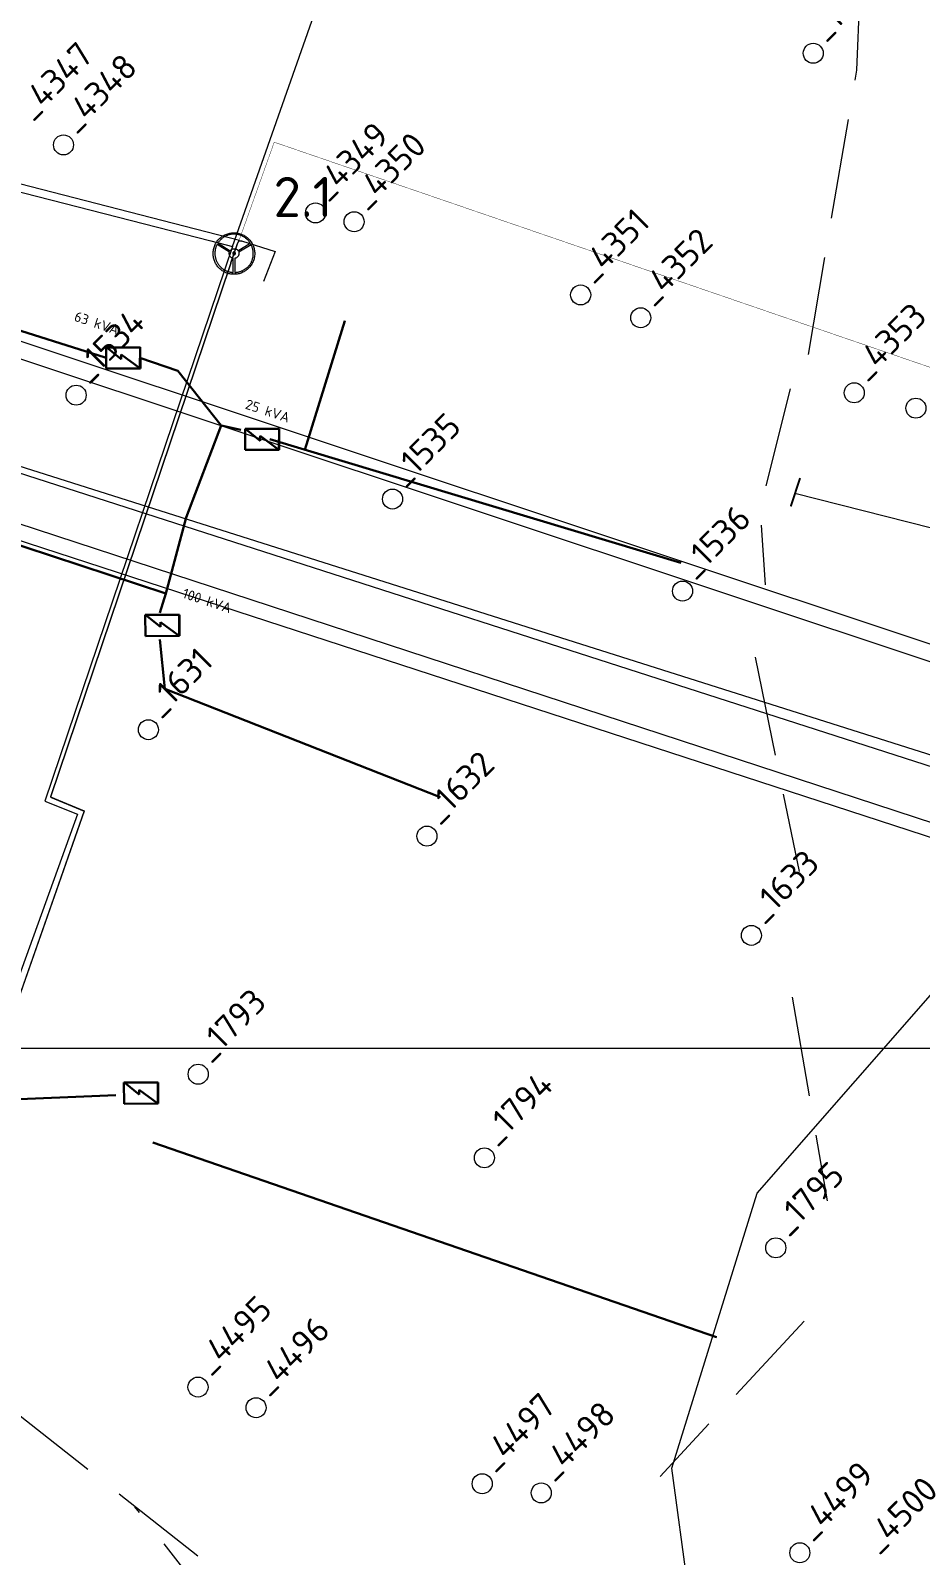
# Model space of a CAD drawing. Header units: millimetres. Extents: x 519 to 9564855, y -810 to 5021775.
# Drawn here: x 9533538 to 9533983, y 4998746 to 4999509 of the extents above; entities that cross this region are included whole.
import ezdxf

# ---------------------------------------------------------------- set-up
doc = ezdxf.new("R2010")
doc.units = ezdxf.units.MM
doc.header["$LTSCALE"] = 2
doc.header["$MEASUREMENT"] = 0
doc.linetypes.add('92051501$0$GROUND2', pattern=[35, 25, -10])
doc.linetypes.add('НЕПРЕРЫВНАЯ_ЛИНИЯ', pattern=[0])
for name, color, linetype in [('GRID_PULKOVO', 7, 'Continuous'), ('OilColl&Flowlines', 3, 'Continuous'), ('OLD WELLS(dr.bfr2000)', 24, 'Continuous'), ('ROAD_FIELD', 255, '92051501$0$GROUND2'), ('Скважины на 2014 год', 70, 'Continuous')]:
    doc.layers.add(name, color=color, linetype=linetype)
for name, color, linetype, lineweight in [('PPLINE_GAS', 4, 'GAS_LINE', 30), ('SteamInjInfrastructure', 25, 'Continuous', 100), ('Электро', 1, 'Continuous', 30), ('Электроснаб', 1, 'Continuous', 18), ('Электроснабжене', 1, 'Continuous', 18)]:
    doc.layers.add(name, color=color, linetype=linetype, lineweight=lineweight)
doc.styles.add('92051501$0$STANDARD', font='simplex.shx')
doc.styles.add('Elect', font='isocpeur.ttf')
doc.styles.get("Standard").update_dxf_attribs({"font": 'isocpeur.ttf', "width": 0.5})
doc.linetypes.add('GAS_LINE', pattern='A,0.5,-0.2,["G",92051501$0$STANDARD,S=0.1,R=0,X=-0.1,Y=-0.05],-0.05', length=0.75)
doc.linetypes.add('STM_LINE', pattern='A,0.5,-0.2,["S",92051501$0$STANDARD,S=0.1,R=0,X=-0.1,Y=-0.05],-0.05', length=0.75)
doc.linetypes.add('WTR_LINE', pattern='A,0.5,-0.2,["W",92051501$0$STANDARD,S=0.1,R=0,X=-0.1,Y=-0.05],-0.05', length=0.75)

msp = doc.modelspace()

# ---------------------------------------------------------------- linework, layer by layer
at = {"color": 5, "linetype": 'WTR_LINE', "lineweight": 0, "ltscale": 20, "const_width": 0.2, "elevation": 0}
msp.add_lwpolyline([(9533642.46967, 4999403.61724), (9533660.08179, 4999452.86258), (9534855.21779, 4999042.44456), (9534857.53498, 4999049.12221), (9534868.61061, 4999045.67408)], dxfattribs=at)
at = {"layer": 'GRID_PULKOVO', "lineweight": 0}
msp.add_line((9533000, 4999000), (9548000, 4999000), dxfattribs=at)
at = {"layer": 'OilColl&Flowlines', "color": 3, "linetype": 'ByBlock', "lineweight": 0, "ltscale": 50}
for p, q in [((9533901.32276, 4998927.59226), (9534015.89309, 4999058.54889)), ((9533858.75648, 4998790.02732), (9533901.32276, 4998927.59226)), ((9533874.85987, 4998671.11273), (9533858.75648, 4998790.02732))]:
    msp.add_line(p, q, dxfattribs=at)
at = {"layer": 'OLD WELLS(dr.bfr2000)', "lineweight": 0}
for centre in [(9533929.4, 4999497.3), (9533554.8, 4999451.5), (9533680.7, 4999417.5), (9533700, 4999413.1), (9533813.2, 4999376.5), (9533843.2, 4999365.1), (9533561.1, 4999326.4), (9533949.9, 4999327.6), (9533980.7, 4999319.9), (9533719.2, 4999274.5), (9533864.1, 4999228.5), (9533597.2, 4999159.2), (9533736.4, 4999106), (9533898.5, 4999056.4), (9533622.1, 4998987), (9533765.1, 4998945.2), (9533910.7, 4998900.2), (9533622, 4998830.6), (9533651, 4998820.3), (9533764, 4998782.3), (9533793.5, 4998777.7), (9533922.7, 4998747.8)]:
    msp.add_circle(centre, 5, dxfattribs=at)
at = {"layer": 'PPLINE_GAS', "lineweight": 0, "ltscale": 25}
for p, q in [((9533639.20405, 4999400.73551, 0), (9533713.75868, 4999612.65027, 0)), ((9533391.44228, 4999464.39439), (9533628.44339, 4999403.5003, 0)), ((9533639.20405, 4999400.73551, 0), (9533545.45551, 4999123.46686)), ((9533628.44339, 4999403.5003, 0), (9533639.20405, 4999400.73551, 0)), ((9533561.77422, 4999117.0199), (9533489.61515, 4998917.1775)), ((9533545.45551, 4999123.46686), (9533561.77422, 4999117.0199))]:
    msp.add_line(p, q, dxfattribs=at)
at = {"layer": 'ROAD_FIELD', "lineweight": 0, "flags": 128}
for points in [[(9534770.17729, 4999624.73765), (9534663.355, 4999602.243), (9534586.46767, 4999603.68671), (9534473.34072, 4999634.72136), (9534371.885, 4999642.452), (9534209.411, 4999688.747), (9534191.6326, 4999737.80077), (9534123.389, 4999840.074), (9534079.64187, 4999883.46855), (9534022.509, 4999795.839), (9533977.60588, 4999696.15225), (9533956.53327, 4999618.56556), (9533950.98779, 4999488.88501), (9533926.85232, 4999346.74156)], [(9533917.83736, 4999329.63708), (9533902.78305, 4999269.13271), (9533905.38134, 4999231.67907)], [(9533900.33, 4999195.48), (9533922.30941, 4999088.26537)], [(9533918.8285, 4999025.49474), (9533936.4331, 4998923.70831)], [(9533924.92173, 4998863.52771), (9533852.88694, 4998785.91458)], [(9533967.50187, 4998433.80515), (9533886.345, 4998527.314), (9533852.73335, 4998585.47024), (9533833.95, 4998640.402), (9533704.519, 4998680.645), (9533513.81008, 4998831.47104)], [(9533830.36081, 4998475.92153), (9533767.84167, 4998508.11599), (9533658.892, 4998552.292), (9533632.584, 4998635.504), (9533628.30655, 4998722.58584), (9533590.51469, 4998770.80763)]]:
    msp.add_lwpolyline(points, dxfattribs=at)
at = {"layer": 'SteamInjInfrastructure', "color": 6, "linetype": 'STM_LINE', "lineweight": 0, "ltscale": 15}
for p, q in [((9533642.702, 4999403.73162), (9533390.011, 4999468.657)), ((9533634.13842, 4999405.81163, 0), (9533634.5539, 4999406.08167, 0)), ((9533634.5539, 4999406.08167, 0), (9533634.99015, 4999406.33094, 0)), ((9533634.99015, 4999406.33094, 0), (9533635.43678, 4999406.55943, 0)), ((9533635.43678, 4999406.55943, 0), (9533635.90419, 4999406.76715, 0)), ((9533635.90419, 4999406.76715, 0), (9533636.3716, 4999406.95409, 0)), ((9533636.40273, 4999406.18547, 0), (9533636.13267, 4999406.06084, 0)), ((9533636.3716, 4999406.95409, 0), (9533636.85978, 4999407.12026, 0)), ((9533636.68318, 4999406.29972, 0), (9533636.40273, 4999406.18547, 0)), ((9533636.97401, 4999406.39319, 0), (9533636.68318, 4999406.29972, 0)), ((9533636.85978, 4999407.12026, 0), (9533637.34796, 4999407.25527, 0)), ((9533637.25445, 4999406.48666, 0), (9533636.97401, 4999406.39319, 0)), ((9533637.55567, 4999406.58013, 0), (9533637.25445, 4999406.48666, 0)), ((9533637.34796, 4999407.25527, 0), (9533637.85692, 4999407.37989, 0)), ((9533637.8465, 4999406.65282, 0), (9533637.55567, 4999406.58013, 0)), ((9533638.14772, 4999406.71513, 0), (9533637.8465, 4999406.65282, 0)), ((9533637.85692, 4999407.37989, 0), (9533638.36587, 4999407.46297, 0)), ((9533638.44894, 4999406.76705, 0), (9533638.14772, 4999406.71513, 0)), ((9533638.36587, 4999407.46297, 0), (9533638.88521, 4999407.53565, 0)), ((9533638.75015, 4999406.81898, 0), (9533638.44894, 4999406.76705, 0)), ((9533639.06176, 4999406.85013, 0), (9533638.75015, 4999406.81898, 0)), ((9533638.88521, 4999407.53565, 0), (9533639.41493, 4999407.57718, 0)), ((9533639.37336, 4999406.88127, 0), (9533639.06176, 4999406.85013, 0)), ((9533639.68496, 4999406.89165, 0), (9533639.37336, 4999406.88127, 0)), ((9533639.41493, 4999407.57718, 0), (9533639.95504, 4999407.58755, 0)), ((9533639.99656, 4999406.90203, 0), (9533639.68496, 4999406.89165, 0)), ((9533639.95504, 4999407.58755, 0), (9533640.48476, 4999407.57714, 0)), ((9533640.30816, 4999406.89163, 0), (9533639.99656, 4999406.90203, 0)), ((9533640.61976, 4999406.88123, 0), (9533640.30816, 4999406.89163, 0)), ((9533640.48476, 4999407.57714, 0), (9533641.0041, 4999407.53558, 0)), ((9533640.93136, 4999406.85006, 0), (9533640.61976, 4999406.88123, 0)), ((9533641.23258, 4999406.81889, 0), (9533640.93136, 4999406.85006, 0)), ((9533641.0041, 4999407.53558, 0), (9533641.52343, 4999407.46285, 0)), ((9533641.54418, 4999406.76694, 0), (9533641.23258, 4999406.81889, 0)), ((9533641.52343, 4999407.46285, 0), (9533642.03237, 4999407.37974, 0)), ((9533641.84539, 4999406.70461, 0), (9533641.54418, 4999406.76694, 0)), ((9533642.1466, 4999406.64228, 0), (9533641.84539, 4999406.70461, 0)), ((9533642.03237, 4999407.37974, 0), (9533642.53093, 4999407.25508, 0)), ((9533642.44781, 4999406.55917, 0), (9533642.1466, 4999406.64228, 0)), ((9533642.73864, 4999406.47607, 0), (9533642.44781, 4999406.55917, 0)), ((9533642.53093, 4999407.25508, 0), (9533643.0191, 4999407.12004, 0)), ((9533643.02946, 4999406.38258, 0), (9533642.73864, 4999406.47607, 0)), ((9533643.0191, 4999407.12004, 0), (9533643.50727, 4999406.95383, 0)), ((9533643.32029, 4999406.2787, 0), (9533643.02946, 4999406.38258, 0)), ((9533643.60072, 4999406.16444, 0), (9533643.32029, 4999406.2787, 0)), ((9533643.50727, 4999406.95383, 0), (9533643.97467, 4999406.76685, 0)), ((9533643.88116, 4999406.03979, 0), (9533643.60072, 4999406.16444, 0)), ((9533643.97467, 4999406.76685, 0), (9533644.43167, 4999406.5591, 0)), ((9533644.43167, 4999406.5591, 0), (9533644.87829, 4999406.33058, 0)), ((9533644.87829, 4999406.33058, 0), (9533645.31453, 4999406.08128, 0)), ((9533645.31453, 4999406.08128, 0), (9533645.74037, 4999405.81121, 0)), ((9533629.61992, 4999398.26066, 0), (9533629.68226, 4999398.77999, 0)), ((9533629.68226, 4999398.77999, 0), (9533629.77576, 4999399.28894, 0)), ((9533629.77576, 4999399.28894, 0), (9533629.89003, 4999399.7875, 0)), ((9533629.89003, 4999399.7875, 0), (9533630.03546, 4999400.28605, 0)), ((9533630.03546, 4999400.28605, 0), (9533630.19128, 4999400.76384, 0)), ((9533630.19128, 4999400.76384, 0), (9533630.37826, 4999401.24162, 0)), ((9533630.37826, 4999401.24162, 0), (9533630.58601, 4999401.69863, 0)), ((9533630.58601, 4999401.69863, 0), (9533630.81454, 4999402.14525, 0)), ((9533630.81454, 4999402.14525, 0), (9533631.06383, 4999402.58148, 0)), ((9533631.06383, 4999402.58148, 0), (9533631.3339, 4999403.00733, 0)), ((9533631.3339, 4999403.00733, 0), (9533631.62475, 4999403.4124, 0)), ((9533631.62475, 4999403.4124, 0), (9533631.92597, 4999403.80708, 0)), ((9533631.92597, 4999403.80708, 0), (9533632.25836, 4999404.18099, 0)), ((9533632.15444, 4999402.68531, 0), (9533631.99863, 4999402.43603, 0)), ((9533631.99863, 4999402.43603, 0), (9533638.0851, 4999398.62389, 0)), ((9533632.31025, 4999402.9242, 0), (9533632.15444, 4999402.68531, 0)), ((9533632.25836, 4999404.18099, 0), (9533632.60114, 4999404.54451, 0)), ((9533632.48683, 4999403.1527, 0), (9533632.31025, 4999402.9242, 0)), ((9533632.66341, 4999403.3812, 0), (9533632.48683, 4999403.1527, 0)), ((9533632.60114, 4999404.54451, 0), (9533632.96468, 4999404.88726, 0)), ((9533632.85038, 4999403.6097, 0), (9533632.66341, 4999403.3812, 0)), ((9533633.03735, 4999403.82781, 0), (9533632.85038, 4999403.6097, 0)), ((9533632.96468, 4999404.88726, 0), (9533633.33862, 4999405.20923, 0)), ((9533633.23471, 4999404.03554, 0), (9533633.03735, 4999403.82781, 0)), ((9533633.44245, 4999404.24327, 0), (9533633.23471, 4999404.03554, 0)), ((9533633.33862, 4999405.20923, 0), (9533633.73333, 4999405.52082, 0)), ((9533633.66058, 4999404.45099, 0), (9533633.44245, 4999404.24327, 0)), ((9533633.87871, 4999404.63795, 0), (9533633.66058, 4999404.45099, 0)), ((9533633.73333, 4999405.52082, 0), (9533634.13842, 4999405.81163, 0)), ((9533634.10722, 4999404.8249, 0), (9533633.87871, 4999404.63795, 0)), ((9533634.33574, 4999405.01185, 0), (9533634.10722, 4999404.8249, 0)), ((9533634.57464, 4999405.17803, 0), (9533634.33574, 4999405.01185, 0)), ((9533634.82392, 4999405.34421, 0), (9533634.57464, 4999405.17803, 0)), ((9533635.07321, 4999405.51039, 0), (9533634.82392, 4999405.34421, 0)), ((9533635.33288, 4999405.65579, 0), (9533635.07321, 4999405.51039, 0)), ((9533635.59256, 4999405.80119, 0), (9533635.33288, 4999405.65579, 0)), ((9533635.86262, 4999405.93621, 0), (9533635.59256, 4999405.80119, 0)), ((9533636.13267, 4999406.06084, 0), (9533635.86262, 4999405.93621, 0)), ((9533638.0851, 4999398.62389, 0), (9533638.29285, 4999398.87316, 0)), ((9533638.29285, 4999398.87316, 0), (9533638.53175, 4999399.09127, 0)), ((9533638.4482, 4999392.46032, 0), (9533641.79761, 4999401.97326, 0)), ((9533638.46593, 4999392.62493), (9533641.815, 4999402.138)), ((9533638.53175, 4999399.09127, 0), (9533638.79142, 4999399.26784, 0)), ((9533638.79142, 4999399.26784, 0), (9533639.0511, 4999399.40285, 0)), ((9533639.0511, 4999399.40285, 0), (9533639.33154, 4999399.49632, 0)), ((9533639.33154, 4999399.49632, 0), (9533639.62237, 4999399.56902, 0)), ((9533639.62237, 4999399.56902, 0), (9533639.9132, 4999399.60017, 0)), ((9533639.9132, 4999399.60017, 0), (9533640.20403, 4999399.60016, 0)), ((9533640.20403, 4999399.60016, 0), (9533640.48447, 4999399.56899, 0)), ((9533640.48447, 4999399.56899, 0), (9533640.76491, 4999399.50666, 0)), ((9533640.76491, 4999399.50666, 0), (9533641.02457, 4999399.42356, 0)), ((9533641.02457, 4999399.42356, 0), (9533641.26346, 4999399.30929, 0)), ((9533641.26346, 4999399.30929, 0), (9533641.49197, 4999399.17426, 0)), ((9533641.49197, 4999399.17426, 0), (9533641.67892, 4999399.00806, 0)), ((9533641.67892, 4999399.00806, 0), (9533641.8451, 4999398.83148, 0)), ((9533641.79761, 4999401.97326, 0), (9533642.46967, 4999403.61724, 0)), ((9533641.815, 4999402.138), (9533642.487, 4999403.782)), ((9533641.8451, 4999398.83148, 0), (9533641.98012, 4999398.62374, 0)), ((9533641.98012, 4999398.62374, 0), (9533648.06687, 4999402.43544, 0)), ((9533648.51347, 4999401.54217, 0), (9533642.34363, 4999397.85511, 0)), ((9533642.46967, 4999403.61724, 0), (9533643.63466, 4999403.3442, 0)), ((9533642.487, 4999403.782), (9533643.652, 4999403.509)), ((9533644.1616, 4999405.91514, 0), (9533643.88116, 4999406.03979, 0)), ((9533644.43165, 4999405.76971, 0), (9533644.1616, 4999405.91514, 0)), ((9533644.70169, 4999405.62429, 0), (9533644.43165, 4999405.76971, 0)), ((9533644.96136, 4999405.47886, 0), (9533644.70169, 4999405.62429, 0)), ((9533645.22102, 4999405.31267, 0), (9533644.96136, 4999405.47886, 0)), ((9533645.47029, 4999405.14647, 0), (9533645.22102, 4999405.31267, 0)), ((9533645.70918, 4999404.96989, 0), (9533645.47029, 4999405.14647, 0)), ((9533645.94807, 4999404.79331, 0), (9533645.70918, 4999404.96989, 0)), ((9533645.74037, 4999405.81121, 0), (9533646.14544, 4999405.52037, 0)), ((9533646.18696, 4999404.60634, 0), (9533645.94807, 4999404.79331, 0)), ((9533646.14544, 4999405.52037, 0), (9533646.54013, 4999405.20875, 0)), ((9533646.40507, 4999404.40898, 0), (9533646.18696, 4999404.60634, 0)), ((9533646.62318, 4999404.21163, 0), (9533646.40507, 4999404.40898, 0)), ((9533646.54013, 4999405.20875, 0), (9533646.91404, 4999404.88675, 0)), ((9533646.83091, 4999404.00388, 0), (9533646.62318, 4999404.21163, 0)), ((9533647.03864, 4999403.79614, 0), (9533646.83091, 4999404.00388, 0)), ((9533646.91404, 4999404.88675, 0), (9533647.27756, 4999404.54398, 0)), ((9533647.22559, 4999403.57801, 0), (9533647.03864, 4999403.79614, 0)), ((9533647.41254, 4999403.35989, 0), (9533647.22559, 4999403.57801, 0)), ((9533647.27756, 4999404.54398, 0), (9533647.62031, 4999404.18043, 0)), ((9533647.58911, 4999403.13137, 0), (9533647.41254, 4999403.35989, 0)), ((9533647.75529, 4999402.90286, 0), (9533647.58911, 4999403.13137, 0)), ((9533647.62031, 4999404.18043, 0), (9533647.95267, 4999403.80649, 0)), ((9533647.92147, 4999402.67434, 0), (9533647.75529, 4999402.90286, 0)), ((9533648.06687, 4999402.43544, 0), (9533647.92147, 4999402.67434, 0)), ((9533647.95267, 4999403.80649, 0), (9533648.26426, 4999403.41179, 0)), ((9533648.26426, 4999403.41179, 0), (9533648.55507, 4999403.0067, 0)), ((9533648.64849, 4999401.29289, 0), (9533648.51347, 4999401.54217, 0)), ((9533648.55507, 4999403.0067, 0), (9533648.82511, 4999402.58083, 0)), ((9533648.77312, 4999401.03321, 0), (9533648.64849, 4999401.29289, 0)), ((9533648.88736, 4999400.76315, 0), (9533648.77312, 4999401.03321, 0)), ((9533648.82511, 4999402.58083, 0), (9533649.07437, 4999402.14458, 0)), ((9533649.00161, 4999400.50348, 0), (9533648.88736, 4999400.76315, 0)), ((9533649.09508, 4999400.23342, 0), (9533649.00161, 4999400.50348, 0)), ((9533649.07437, 4999402.14458, 0), (9533649.30286, 4999401.69794, 0)), ((9533649.18855, 4999399.95298, 0), (9533649.09508, 4999400.23342, 0)), ((9533649.27163, 4999399.67254, 0), (9533649.18855, 4999399.95298, 0)), ((9533649.34433, 4999399.39209, 0), (9533649.27163, 4999399.67254, 0)), ((9533649.30286, 4999401.69794, 0), (9533649.52097, 4999401.24092, 0)), ((9533649.41702, 4999399.11165, 0), (9533649.34433, 4999399.39209, 0)), ((9533649.46895, 4999398.82082, 0), (9533649.41702, 4999399.11165, 0)), ((9533649.52087, 4999398.54038, 0), (9533649.46895, 4999398.82082, 0)), ((9533649.55202, 4999398.24955, 0), (9533649.52087, 4999398.54038, 0)), ((9533649.52097, 4999401.24092, 0), (9533649.70791, 4999400.76312, 0)), ((9533649.70791, 4999400.76312, 0), (9533649.87408, 4999400.28533, 0)), ((9533649.87408, 4999400.28533, 0), (9533650.00909, 4999399.78676, 0)), ((9533650.00909, 4999399.78676, 0), (9533650.12333, 4999399.2882, 0)), ((9533650.12333, 4999399.2882, 0), (9533650.21679, 4999398.77924, 0)), ((9533650.21679, 4999398.77924, 0), (9533650.28948, 4999398.25991, 0)), ((9533637.92382, 4999390.909, 0), (9533548.26751, 4999125.44468, 0)), ((9533637.94161, 4999391.0736), (9533548.295, 4999125.606)), ((9533629.56795, 4999397.20122, 0), (9533629.57836, 4999397.73094, 0)), ((9533629.57832, 4999396.66111, 0), (9533629.56795, 4999397.20122, 0)), ((9533629.61984, 4999396.13138, 0), (9533629.57832, 4999396.66111, 0)), ((9533629.57836, 4999397.73094, 0), (9533629.61992, 4999398.26066, 0)), ((9533629.68215, 4999395.61205, 0), (9533629.61984, 4999396.13138, 0)), ((9533629.77561, 4999395.1031, 0), (9533629.68215, 4999395.61205, 0)), ((9533629.88984, 4999394.60453, 0), (9533629.77561, 4999395.1031, 0)), ((9533630.03524, 4999394.10596, 0), (9533629.88984, 4999394.60453, 0)), ((9533630.19102, 4999393.61778, 0), (9533630.03524, 4999394.10596, 0)), ((9533630.37797, 4999393.15037, 0), (9533630.19102, 4999393.61778, 0)), ((9533630.58568, 4999392.69335, 0), (9533630.37797, 4999393.15037, 0)), ((9533630.81417, 4999392.24671, 0), (9533630.58568, 4999392.69335, 0)), ((9533631.06344, 4999391.81046, 0), (9533630.81417, 4999392.24671, 0)), ((9533631.33348, 4999391.3846, 0), (9533631.06344, 4999391.81046, 0)), ((9533631.62429, 4999390.9795, 0), (9533631.33348, 4999391.3846, 0)), ((9533631.92549, 4999390.5848, 0), (9533631.62429, 4999390.9795, 0)), ((9533639.39378, 4999397.33589, 0), (9533639.38339, 4999397.20086, 0)), ((9533639.38339, 4999397.20086, 0), (9533639.39377, 4999397.06583, 0)), ((9533639.39377, 4999397.06583, 0), (9533639.43532, 4999396.95158, 0)), ((9533639.43533, 4999397.46053, 0), (9533639.39378, 4999397.33589, 0)), ((9533639.41134, 4999397.50054), (9533639.40095, 4999397.36551)), ((9533639.40095, 4999397.36551), (9533639.41134, 4999397.23048)), ((9533639.45289, 4999397.62518), (9533639.41134, 4999397.50054)), ((9533639.41134, 4999397.23048), (9533639.45289, 4999397.11623)), ((9533639.43532, 4999396.95158, 0), (9533639.49763, 4999396.83732, 0)), ((9533639.49766, 4999397.56439, 0), (9533639.43533, 4999397.46053, 0)), ((9533639.51521, 4999397.72904), (9533639.45289, 4999397.62518)), ((9533639.45289, 4999397.11623), (9533639.51521, 4999397.00198)), ((9533639.49763, 4999396.83732, 0), (9533639.57034, 4999396.74384, 0)), ((9533639.57037, 4999397.66825, 0), (9533639.49766, 4999397.56439, 0)), ((9533639.58791, 4999397.83291), (9533639.51521, 4999397.72904)), ((9533639.51521, 4999397.00198), (9533639.58791, 4999396.90849)), ((9533639.57034, 4999396.74384, 0), (9533639.6742, 4999396.66074, 0)), ((9533639.67424, 4999397.74096, 0), (9533639.57037, 4999397.66825, 0)), ((9533639.69178, 4999397.90562), (9533639.58791, 4999397.83291)), ((9533639.58791, 4999396.90849), (9533639.69178, 4999396.8254)), ((9533639.6742, 4999396.66074, 0), (9533639.77806, 4999396.6088, 0)), ((9533639.77811, 4999397.80328, 0), (9533639.67424, 4999397.74096, 0)), ((9533639.79565, 4999397.96794), (9533639.69178, 4999397.90562)), ((9533639.69178, 4999396.8254), (9533639.79565, 4999396.77347)), ((9533639.77806, 4999396.6088, 0), (9533639.9027, 4999396.56725, 0)), ((9533639.90275, 4999397.84482, 0), (9533639.77811, 4999397.80328, 0)), ((9533639.92029, 4999398.00949), (9533639.79565, 4999397.96794)), ((9533639.79565, 4999396.77347), (9533639.92029, 4999396.73192)), ((9533639.9027, 4999396.56725, 0), (9533640.03773, 4999396.55686, 0)), ((9533640.03778, 4999397.8552, 0), (9533639.90275, 4999397.84482, 0)), ((9533640.05532, 4999398.01987), (9533639.92029, 4999398.00949)), ((9533639.92029, 4999396.73192), (9533640.05532, 4999396.72153)), ((9533640.03773, 4999396.55686, 0), (9533640.17276, 4999396.56724, 0)), ((9533640.1728, 4999397.84481, 0), (9533640.03778, 4999397.8552, 0)), ((9533640.19034, 4999398.00949), (9533640.05532, 4999398.01987)), ((9533640.05532, 4999396.72153), (9533640.19034, 4999396.73192)), ((9533640.17276, 4999396.56724, 0), (9533640.28701, 4999396.60878, 0)), ((9533640.28706, 4999397.80326, 0), (9533640.1728, 4999397.84481, 0)), ((9533640.3046, 4999397.96794), (9533640.19034, 4999398.00949)), ((9533640.19034, 4999396.73192), (9533640.3046, 4999396.77347)), ((9533640.28701, 4999396.60878, 0), (9533640.40127, 4999396.66071, 0)), ((9533640.40131, 4999397.74093, 0), (9533640.28706, 4999397.80326, 0)), ((9533640.41885, 4999397.90562), (9533640.3046, 4999397.96794)), ((9533640.3046, 4999396.77347), (9533640.41885, 4999396.8254)), ((9533640.40127, 4999396.66071, 0), (9533640.49475, 4999396.7438, 0)), ((9533640.49479, 4999397.66822, 0), (9533640.40131, 4999397.74093, 0)), ((9533640.51233, 4999397.83291), (9533640.41885, 4999397.90562)), ((9533640.41885, 4999396.8254), (9533640.51233, 4999396.90849)), ((9533640.44275, 4999394.81188, 0), (9533640.44249, 4999387.74891, 0)), ((9533640.72319, 4999394.87419, 0), (9533640.44275, 4999394.81188, 0)), ((9533640.49475, 4999396.7438, 0), (9533640.57785, 4999396.83728, 0)), ((9533640.57788, 4999397.56435, 0), (9533640.49479, 4999397.66822, 0)), ((9533640.59542, 4999397.72904), (9533640.51233, 4999397.83291)), ((9533640.51233, 4999396.90849), (9533640.59542, 4999397.00198)), ((9533640.57785, 4999396.83728, 0), (9533640.62979, 4999396.95153, 0)), ((9533640.62981, 4999397.46048, 0), (9533640.57788, 4999397.56435, 0)), ((9533640.64736, 4999397.62518), (9533640.59542, 4999397.72904)), ((9533640.59542, 4999397.00198), (9533640.64736, 4999397.11623)), ((9533640.62979, 4999396.95153, 0), (9533640.67134, 4999397.06579, 0)), ((9533640.67135, 4999397.33584, 0), (9533640.62981, 4999397.46048, 0)), ((9533640.6889, 4999397.50054), (9533640.64736, 4999397.62518)), ((9533640.64736, 4999397.11623), (9533640.6889, 4999397.23048)), ((9533640.67134, 4999397.06579, 0), (9533640.68173, 4999397.20081, 0)), ((9533640.68173, 4999397.20081, 0), (9533640.67135, 4999397.33584, 0)), ((9533640.69929, 4999397.36551), (9533640.6889, 4999397.50054)), ((9533640.6889, 4999397.23048), (9533640.69929, 4999397.36551)), ((9533640.98286, 4999394.96766, 0), (9533640.72319, 4999394.87419, 0)), ((9533641.22176, 4999395.07152, 0), (9533640.98286, 4999394.96766, 0)), ((9533641.43989, 4999395.19615, 0), (9533641.22176, 4999395.07152, 0)), ((9533641.63724, 4999395.35194, 0), (9533641.43989, 4999395.19615, 0)), ((9533641.81382, 4999395.50774, 0), (9533641.63724, 4999395.35194, 0)), ((9533641.98001, 4999395.69469, 0), (9533641.81382, 4999395.50774, 0)), ((9533642.11505, 4999395.89203, 0), (9533641.98001, 4999395.69469, 0)), ((9533642.21892, 4999396.09976, 0), (9533642.11505, 4999395.89203, 0)), ((9533642.31241, 4999396.31788, 0), (9533642.21892, 4999396.09976, 0)), ((9533642.37474, 4999396.55677, 0), (9533642.31241, 4999396.31788, 0)), ((9533642.34363, 4999397.85511, 0), (9533642.40594, 4999397.58506, 0)), ((9533642.4163, 4999396.80605, 0), (9533642.37474, 4999396.55677, 0)), ((9533642.40594, 4999397.58506, 0), (9533642.43709, 4999397.315, 0)), ((9533642.43708, 4999397.05533, 0), (9533642.4163, 4999396.80605, 0)), ((9533642.43709, 4999397.315, 0), (9533642.43708, 4999397.05533, 0)), ((9533647.03816, 4999390.65695, 0), (9533647.2459, 4999390.88545, 0)), ((9533647.2459, 4999390.88545, 0), (9533647.45364, 4999391.11395, 0)), ((9533647.45364, 4999391.11395, 0), (9533647.651, 4999391.35284, 0)), ((9533647.651, 4999391.35284, 0), (9533647.83797, 4999391.59173, 0)), ((9533647.83797, 4999391.59173, 0), (9533648.02494, 4999391.841, 0)), ((9533648.2638, 4999390.9789, 0), (9533647.95219, 4999390.58421, 0)), ((9533648.02494, 4999391.841, 0), (9533648.19114, 4999392.10066, 0)), ((9533648.19114, 4999392.10066, 0), (9533648.35733, 4999392.37071, 0)), ((9533648.55464, 4999391.38397, 0), (9533648.2638, 4999390.9789, 0)), ((9533648.35733, 4999392.37071, 0), (9533648.51314, 4999392.65115, 0)), ((9533648.51314, 4999392.65115, 0), (9533648.65857, 4999392.93158, 0)), ((9533648.82471, 4999391.80981, 0), (9533648.55464, 4999391.38397, 0)), ((9533648.65857, 4999392.93158, 0), (9533648.79361, 4999393.22241, 0)), ((9533648.79361, 4999393.22241, 0), (9533648.91826, 4999393.50284, 0)), ((9533649.07401, 4999392.24605, 0), (9533648.82471, 4999391.80981, 0)), ((9533648.91826, 4999393.50284, 0), (9533649.02213, 4999393.79367, 0)), ((9533649.02213, 4999393.79367, 0), (9533649.12601, 4999394.09488, 0)), ((9533649.30254, 4999392.69267, 0), (9533649.07401, 4999392.24605, 0)), ((9533649.12601, 4999394.09488, 0), (9533649.2195, 4999394.3857, 0)), ((9533649.2195, 4999394.3857, 0), (9533649.30261, 4999394.67653, 0)), ((9533649.52067, 4999393.14967, 0), (9533649.30254, 4999392.69267, 0)), ((9533649.30261, 4999394.67653, 0), (9533649.37533, 4999394.97774, 0)), ((9533649.37533, 4999394.97774, 0), (9533649.44804, 4999395.27895, 0)), ((9533649.44804, 4999395.27895, 0), (9533649.49999, 4999395.56978, 0)), ((9533649.49999, 4999395.56978, 0), (9533649.54155, 4999395.87099, 0)), ((9533649.70765, 4999393.61707, 0), (9533649.52067, 4999393.14967, 0)), ((9533649.54155, 4999395.87099, 0), (9533649.57272, 4999396.1722, 0)), ((9533649.58317, 4999397.94833, 0), (9533649.55202, 4999398.24955, 0)), ((9533649.57272, 4999396.1722, 0), (9533649.60389, 4999396.47342, 0)), ((9533649.60393, 4999397.6575, 0), (9533649.58317, 4999397.94833, 0)), ((9533649.60389, 4999396.47342, 0), (9533649.61429, 4999396.76424, 0)), ((9533649.62469, 4999397.36667, 0), (9533649.60393, 4999397.6575, 0)), ((9533649.61429, 4999396.76424, 0), (9533649.62468, 4999397.06546, 0)), ((9533649.62468, 4999397.06546, 0), (9533649.62469, 4999397.36667, 0)), ((9533649.87386, 4999394.10524, 0), (9533649.70765, 4999393.61707, 0)), ((9533650.0089, 4999394.60379, 0), (9533649.87386, 4999394.10524, 0)), ((9533650.12317, 4999395.10235, 0), (9533650.0089, 4999394.60379, 0)), ((9533650.21667, 4999395.6113, 0), (9533650.12317, 4999395.10235, 0)), ((9533650.2894, 4999396.13063, 0), (9533650.21667, 4999395.6113, 0)), ((9533650.33096, 4999396.66035, 0), (9533650.2894, 4999396.13063, 0)), ((9533650.28948, 4999398.25991, 0), (9533650.331, 4999397.73018, 0)), ((9533650.34137, 4999397.20046, 0), (9533650.33096, 4999396.66035, 0)), ((9533650.331, 4999397.73018, 0), (9533650.34137, 4999397.20046, 0)), ((9533632.25785, 4999390.21086, 0), (9533631.92549, 4999390.5848, 0)), ((9533632.6006, 4999389.84732, 0), (9533632.25785, 4999390.21086, 0)), ((9533632.96412, 4999389.50454, 0), (9533632.6006, 4999389.84732, 0)), ((9533633.33803, 4999389.18254, 0), (9533632.96412, 4999389.50454, 0)), ((9533633.73272, 4999388.87092, 0), (9533633.33803, 4999389.18254, 0)), ((9533634.13779, 4999388.58008, 0), (9533633.73272, 4999388.87092, 0)), ((9533634.55325, 4999388.31001, 0), (9533634.13779, 4999388.58008, 0)), ((9533634.98948, 4999388.06071, 0), (9533634.55325, 4999388.31001, 0)), ((9533635.4361, 4999387.83219, 0), (9533634.98948, 4999388.06071, 0)), ((9533635.90349, 4999387.62444, 0), (9533635.4361, 4999387.83219, 0)), ((9533636.37089, 4999387.43746, 0), (9533635.90349, 4999387.62444, 0)), ((9533636.85906, 4999387.28164, 0), (9533636.37089, 4999387.43746, 0)), ((9533637.34723, 4999387.13621, 0), (9533636.85906, 4999387.28164, 0)), ((9533637.85617, 4999387.02194, 0), (9533637.34723, 4999387.13621, 0)), ((9533638.36512, 4999386.92844, 0), (9533637.85617, 4999387.02194, 0)), ((9533638.88445, 4999386.8661, 0), (9533638.36512, 4999386.92844, 0)), ((9533639.41417, 4999386.82454, 0), (9533638.88445, 4999386.8661, 0)), ((9533639.95428, 4999386.81413, 0), (9533639.41417, 4999386.82454, 0)), ((9533640.484, 4999386.8245, 0), (9533639.95428, 4999386.81413, 0)), ((9533640.44249, 4999387.74891, 0), (9533640.72293, 4999387.75929, 0)), ((9533641.00334, 4999386.86602, 0), (9533640.484, 4999386.8245, 0)), ((9533640.72293, 4999387.75929, 0), (9533641.00337, 4999387.78005, 0)), ((9533641.52268, 4999386.92833, 0), (9533641.00334, 4999386.86602, 0)), ((9533641.00337, 4999387.78005, 0), (9533641.28382, 4999387.8112, 0)), ((9533641.28382, 4999387.8112, 0), (9533641.56426, 4999387.85274, 0)), ((9533642.03163, 4999387.02179, 0), (9533641.52268, 4999386.92833, 0)), ((9533641.56426, 4999387.85274, 0), (9533641.8447, 4999387.90466, 0)), ((9533641.8447, 4999387.90466, 0), (9533642.12515, 4999387.95659, 0)), ((9533642.5302, 4999387.13602, 0), (9533642.03163, 4999387.02179, 0)), ((9533642.12515, 4999387.95659, 0), (9533642.40559, 4999388.02928, 0)), ((9533642.40559, 4999388.02928, 0), (9533642.68603, 4999388.10198, 0)), ((9533643.01838, 4999387.28142, 0), (9533642.5302, 4999387.13602, 0)), ((9533642.68603, 4999388.10198, 0), (9533642.96648, 4999388.18506, 0)), ((9533642.96648, 4999388.18506, 0), (9533643.24692, 4999388.27853, 0)), ((9533643.50656, 4999387.4372, 0), (9533643.01838, 4999387.28142, 0)), ((9533643.24692, 4999388.27853, 0), (9533643.52737, 4999388.38239, 0)), ((9533643.97397, 4999387.62414, 0), (9533643.50656, 4999387.4372, 0)), ((9533643.52737, 4999388.38239, 0), (9533643.79743, 4999388.48625, 0)), ((9533643.79743, 4999388.48625, 0), (9533644.06748, 4999388.61088, 0)), ((9533644.43099, 4999387.83186, 0), (9533643.97397, 4999387.62414, 0)), ((9533644.06748, 4999388.61088, 0), (9533644.33754, 4999388.73551, 0)), ((9533644.33754, 4999388.73551, 0), (9533644.6076, 4999388.87053, 0)), ((9533644.87763, 4999388.06035, 0), (9533644.43099, 4999387.83186, 0)), ((9533644.6076, 4999388.87053, 0), (9533644.86728, 4999389.01593, 0)), ((9533644.86728, 4999389.01593, 0), (9533645.12695, 4999389.16134, 0)), ((9533645.31388, 4999388.30962, 0), (9533644.87763, 4999388.06035, 0)), ((9533645.12695, 4999389.16134, 0), (9533645.38662, 4999389.32751, 0)), ((9533645.73974, 4999388.57966, 0), (9533645.31388, 4999388.30962, 0)), ((9533645.38662, 4999389.32751, 0), (9533645.63591, 4999389.49369, 0)), ((9533645.63591, 4999389.49369, 0), (9533645.8852, 4999389.67026, 0)), ((9533646.14484, 4999388.87047, 0), (9533645.73974, 4999388.57966, 0)), ((9533645.8852, 4999389.67026, 0), (9533646.1241, 4999389.84682, 0)), ((9533646.1241, 4999389.84682, 0), (9533646.363, 4999390.04416, 0)), ((9533646.53954, 4999389.18206, 0), (9533646.14484, 4999388.87047, 0)), ((9533646.363, 4999390.04416, 0), (9533646.59151, 4999390.2415, 0)), ((9533646.91348, 4999389.50403, 0), (9533646.53954, 4999389.18206, 0)), ((9533646.59151, 4999390.2415, 0), (9533646.82003, 4999390.44923, 0)), ((9533646.82003, 4999390.44923, 0), (9533647.03816, 4999390.65695, 0)), ((9533647.27702, 4999389.84678, 0), (9533646.91348, 4999389.50403, 0)), ((9533647.6198, 4999390.2103, 0), (9533647.27702, 4999389.84678, 0)), ((9533647.95219, 4999390.58421, 0), (9533647.6198, 4999390.2103, 0)), ((9534058.91377, 4999242.07503, 0), (9533920.28981, 4999277.23867, 0)), ((9533548.26751, 4999125.44468, 0), (9533565.11226, 4999118.53206, 0)), ((9533548.295, 4999125.606), (9533565.14, 4999118.694)), ((9533565.11226, 4999118.53206, 0), (9533501.76066, 4998937.86438, 0)), ((9533565.14, 4999118.694), (9533501.795, 4998938.024))]:
    msp.add_line(p, q, dxfattribs=at)
at = {"layer": 'SteamInjInfrastructure', "color": 6, "linetype": 'НЕПРЕРЫВНАЯ_ЛИНИЯ', "lineweight": 0, "ltscale": 15}
for p, q in [((9533643.652, 4999403.509), (9533660.537, 4999398.297)), ((9533660.537, 4999398.297), (9533654.767, 4999383.185))]:
    msp.add_line(p, q, dxfattribs=at)
at = {"layer": 'SteamInjInfrastructure', "color": 6, "linetype": 'STM_LINE', "lineweight": 0, "ltscale": 15, "elevation": 0}
for points in [[(9533639.54949, 4999394.81191), (9533639.54949, 4999394.81191), (9533639.3106, 4999394.89501), (9533639.0821, 4999394.9885), (9533638.85359, 4999395.11315), (9533638.64586, 4999395.24819), (9533638.44852, 4999395.40399), (9533638.27195, 4999395.57019), (9533638.10577, 4999395.75715), (9533637.97075, 4999395.95451), (9533637.84612, 4999396.16224), (9533637.74226, 4999396.38037), (9533637.66956, 4999396.60888), (9533637.61764, 4999396.84778), (9533637.59687, 4999397.09706), (9533637.60727, 4999397.34634), (9533637.64882, 4999397.59562), (9533637.72154, 4999397.85528), (9533631.52082, 4999401.75053), (9533631.52082, 4999401.75053), (9533631.38578, 4999401.50125), (9533631.26113, 4999401.25197), (9533631.14687, 4999400.99231), (9533631.04299, 4999400.73265), (9533630.93911, 4999400.4626), (9533630.84562, 4999400.18216), (9533630.76252, 4999399.91211), (9533630.6898, 4999399.62128), (9533630.62747, 4999399.34084), (9533630.57553, 4999399.05002), (9533630.52358, 4999398.75919), (9533630.49241, 4999398.46836), (9533630.46124, 4999398.16715), (9533630.44046, 4999397.86594), (9533630.43006, 4999397.56472), (9533630.43005, 4999397.26351), (9533630.44042, 4999396.96229), (9533630.46119, 4999396.66108), (9533630.48195, 4999396.34947), (9533630.52349, 4999396.04826), (9533630.56502, 4999395.74704), (9533630.62733, 4999395.44583), (9533630.68964, 4999395.14461), (9533630.76234, 4999394.84339), (9533630.84542, 4999394.54217), (9533630.93889, 4999394.25134), (9533631.04274, 4999393.96051), (9533631.15699, 4999393.66968), (9533631.28162, 4999393.37885), (9533631.41663, 4999393.0984), (9533631.56204, 4999392.81795), (9533631.71783, 4999392.53751), (9533631.71783, 4999392.53751), (9533631.87362, 4999392.26745), (9533632.05018, 4999392.00777), (9533632.21636, 4999391.7481), (9533632.40331, 4999391.49881), (9533632.60065, 4999391.25991), (9533632.79799, 4999391.02101), (9533632.99533, 4999390.79249), (9533633.21344, 4999390.57436), (9533633.42117, 4999390.36662), (9533633.64967, 4999390.15888), (9533633.87817, 4999389.96152), (9533634.11706, 4999389.77455), (9533634.35595, 4999389.58759), (9533634.59483, 4999389.42139), (9533634.84411, 4999389.25519), (9533635.10377, 4999389.09938), (9533635.35305, 4999388.94357), (9533635.6231, 4999388.80853), (9533635.88276, 4999388.6735), (9533636.15281, 4999388.54885), (9533636.42286, 4999388.43458), (9533636.7033, 4999388.33071), (9533636.97335, 4999388.22683), (9533637.25378, 4999388.14373), (9533637.54461, 4999388.06062), (9533637.82505, 4999387.9879), (9533638.10549, 4999387.92557), (9533638.39631, 4999387.87363), (9533638.68714, 4999387.82169), (9533638.96758, 4999387.79052), (9533639.25841, 4999387.76973), (9533639.54923, 4999387.74895), (9533639.54949, 4999394.81191)], [(9533638.45127, 4999392.46939), (9533637.91821, 4999390.89241)]]:
    msp.add_lwpolyline(points, dxfattribs=at)
at = {"layer": 'SteamInjInfrastructure', "color": 6, "linetype": 'STM_LINE', "lineweight": 0, "ltscale": 15}
msp.add_lwpolyline([(9533638.469, 4999392.634), (9533637.936, 4999391.057)], dxfattribs=at)
at = {"layer": 'SteamInjInfrastructure', "color": 0, "linetype": 'ByBlock', "lineweight": 0, "ltscale": 25, "const_width": 1}
msp.add_lwpolyline([(9533922.8442, 4999284.95861), (9533918.1538, 4999270.78317)], dxfattribs=at)
at = {"layer": 'Скважины на 2014 год', "color": 0, "lineweight": 0, "ltscale": 5}
for p, q in [((9533435.1902, 4999385.9742, -25.5277), (9534122.65311, 4999157.22006)), ((9533434.4549, 4999377.38, -25.4677), (9534120.30931, 4999149.20106, -24.5158)), ((9533415.7846, 4999325.1449), (9534110.29466, 4999101.49491, -24.0864)), ((9533417.09949, 4999327.4931, -26.0846), (9534112.53426, 4999107.20657, 0)), ((9533390.47218, 4999308.86448, -26.1494), (9534101.88123, 4999075.60428, -23.5557)), ((9533387.79514, 4999301.20396, -25.092), (9534100.99461, 4999068.51763, -24.1759))]:
    msp.add_line(p, q, dxfattribs=at)
at = {"layer": 'Электро'}
for p, q in [((9533575.53857, 4999345.20298, 0), (9533309.86201, 4999429.28726, 0)), ((9533197.61909, 4999361.02764, 0), (9533605.95487, 4999227.3275, 0)), ((9533695.37121, 4999363.55776, 0), (9533675.41208, 4999299.15237, 0)), ((9533576.09625, 4999350.27376, 0), (9533593.14468, 4999350.37809, 0)), ((9533576.16096, 4999339.70141, 0), (9533576.09625, 4999350.27376, 0)), ((9533593.04743, 4999350.27964, 0), (9533576.45183, 4999350.17808, 0)), ((9533576.45183, 4999350.17808, 0), (9533583.66361, 4999344.35085, 0)), ((9533583.66361, 4999344.35085, 0), (9533583.64907, 4999346.72608, 0)), ((9533583.64907, 4999346.72608, 0), (9533592.97374, 4999339.83718, 0)), ((9533592.97374, 4999339.83718, 0), (9533593.04743, 4999350.27964, 0)), ((9533593.14468, 4999350.37809, 0), (9533593.20939, 4999339.80574, 0)), ((9533593.20939, 4999339.80574, 0), (9533576.16096, 4999339.70141, 0)), ((9533611.9187, 4999338.54297, 0), (9533593.01059, 4999345.05841, 0)), ((9533611.9187, 4999338.54297, 0), (9533633.63857, 4999311.22298, 0)), ((9533616.07857, 4999265.18426, 0), (9533633.63857, 4999311.22298, 0)), ((9533633.63857, 4999311.22298, 0), (9533643.40757, 4999309.13298, 0)), ((9533645.52035, 4999309.57864, 0), (9533662.56878, 4999309.68298, 0)), ((9533645.58505, 4999299.00629, 0), (9533645.52035, 4999309.57864, 0)), ((9533662.47153, 4999309.58453, 0), (9533645.87593, 4999309.48296, 0)), ((9533645.87593, 4999309.48296, 0), (9533653.08771, 4999303.65573, 0)), ((9533662.39784, 4999299.14207, 0), (9533662.47153, 4999309.58453, 0)), ((9533662.56878, 4999309.68298, 0), (9533662.63348, 4999299.11063, 0)), ((9533653.08771, 4999303.65573, 0), (9533653.07317, 4999306.03096, 0)), ((9533653.07317, 4999306.03096, 0), (9533662.39784, 4999299.14207, 0)), ((9533657.90657, 4999304.42645, 0), (9533863.27457, 4999242.55298, 0)), ((9533662.63348, 4999299.11063, 0), (9533645.58505, 4999299.00629, 0)), ((9533605.74849, 4999226.66714, 0), (9533616.07857, 4999265.18426, 0)), ((9533605.95487, 4999227.3275, 0), (9533602.92256, 4999217.6252, 0)), ((9533595.65912, 4999216.56317, 0), (9533612.70755, 4999216.66751, 0)), ((9533595.72382, 4999205.99082, 0), (9533595.65912, 4999216.56317, 0)), ((9533612.6103, 4999216.56906, 0), (9533596.0147, 4999216.4675, 0)), ((9533596.0147, 4999216.4675, 0), (9533603.22648, 4999210.64026, 0)), ((9533612.5366, 4999206.1266, 0), (9533612.6103, 4999216.56906, 0)), ((9533612.70755, 4999216.66751, 0), (9533612.77225, 4999206.09516, 0)), ((9533603.22648, 4999210.64026, 0), (9533603.21194, 4999213.0155, 0)), ((9533603.21194, 4999213.0155, 0), (9533612.5366, 4999206.1266, 0)), ((9533612.77225, 4999206.09516, 0), (9533595.72382, 4999205.99082, 0)), ((9533602.86834, 4999204.31947, 0), (9533605.40826, 4999179.70634, 0)), ((9533605.40826, 4999179.70634, 0), (9533743.00811, 4999125.49557, 0)), ((9533427.07558, 4998970.30543, 0), (9533580.87475, 4998976.52655, -0.00006))]:
    msp.add_line(p, q, dxfattribs=at)
at = {"layer": 'Электро', "ltscale": 25}
for p, q in [((9533585.00187, 4998982.7838), (9533602.0503, 4998982.88813)), ((9533585.06657, 4998972.21144), (9533585.00187, 4998982.7838)), ((9533601.95305, 4998982.78968), (9533585.35745, 4998982.68812)), ((9533585.35745, 4998982.68812), (9533592.56923, 4998976.86089)), ((9533592.56923, 4998976.86089), (9533592.55469, 4998979.23612)), ((9533592.55469, 4998979.23612), (9533601.87936, 4998972.34722)), ((9533601.87936, 4998972.34722), (9533601.95305, 4998982.78968)), ((9533602.0503, 4998982.88813), (9533602.115, 4998972.31578)), ((9533602.115, 4998972.31578), (9533585.06657, 4998972.21144)), ((9533599.42682, 4998952.91968), (9533881.07349, 4998855.61012))]:
    msp.add_line(p, q, dxfattribs=at)
at = {"layer": 'Электроснаб', "color": 1, "linetype": 'ByBlock', "lineweight": 0}
for p, q in [((9533575.53857, 4999345.20298, 0), (9533309.86201, 4999429.28726, 0)), ((9533197.61909, 4999361.02764, 0), (9533605.95487, 4999227.3275, 0)), ((9533695.37121, 4999363.55776, 0), (9533675.41208, 4999299.15237, 0)), ((9533576.09625, 4999350.27376, 0), (9533593.14468, 4999350.37809, 0)), ((9533576.16096, 4999339.70141, 0), (9533576.09625, 4999350.27376, 0)), ((9533593.04743, 4999350.27964, 0), (9533576.45183, 4999350.17808, 0)), ((9533576.45183, 4999350.17808, 0), (9533583.66361, 4999344.35085, 0)), ((9533583.66361, 4999344.35085, 0), (9533583.64907, 4999346.72608, 0)), ((9533583.64907, 4999346.72608, 0), (9533592.97374, 4999339.83718, 0)), ((9533592.97374, 4999339.83718, 0), (9533593.04743, 4999350.27964, 0)), ((9533593.14468, 4999350.37809, 0), (9533593.20939, 4999339.80574, 0)), ((9533593.20939, 4999339.80574, 0), (9533576.16096, 4999339.70141, 0)), ((9533611.9187, 4999338.54297, 0), (9533593.01059, 4999345.05841, 0)), ((9533611.9187, 4999338.54297, 0), (9533633.63857, 4999311.22298, 0)), ((9533616.07857, 4999265.18426, 0), (9533633.63857, 4999311.22298, 0)), ((9533633.63857, 4999311.22298, 0), (9533643.40757, 4999309.13298, 0)), ((9533645.52035, 4999309.57864, 0), (9533662.56878, 4999309.68298, 0)), ((9533645.58505, 4999299.00629, 0), (9533645.52035, 4999309.57864, 0)), ((9533662.47153, 4999309.58453, 0), (9533645.87593, 4999309.48296, 0)), ((9533645.87593, 4999309.48296, 0), (9533653.08771, 4999303.65573, 0)), ((9533662.39784, 4999299.14207, 0), (9533662.47153, 4999309.58453, 0)), ((9533662.56878, 4999309.68298, 0), (9533662.63348, 4999299.11063, 0)), ((9533653.08771, 4999303.65573, 0), (9533653.07317, 4999306.03096, 0)), ((9533653.07317, 4999306.03096, 0), (9533662.39784, 4999299.14207, 0)), ((9533657.90657, 4999304.42645, 0), (9533863.27457, 4999242.55298, 0)), ((9533662.63348, 4999299.11063, 0), (9533645.58505, 4999299.00629, 0)), ((9533605.74849, 4999226.66714, 0), (9533616.07857, 4999265.18426, 0)), ((9533605.95487, 4999227.3275, 0), (9533602.92256, 4999217.6252, 0)), ((9533595.65912, 4999216.56317, 0), (9533612.70755, 4999216.66751, 0)), ((9533595.72382, 4999205.99082, 0), (9533595.65912, 4999216.56317, 0)), ((9533612.6103, 4999216.56906, 0), (9533596.0147, 4999216.4675, 0)), ((9533596.0147, 4999216.4675, 0), (9533603.22648, 4999210.64026, 0)), ((9533612.5366, 4999206.1266, 0), (9533612.6103, 4999216.56906, 0)), ((9533612.70755, 4999216.66751, 0), (9533612.77225, 4999206.09516, 0)), ((9533603.22648, 4999210.64026, 0), (9533603.21194, 4999213.0155, 0)), ((9533603.21194, 4999213.0155, 0), (9533612.5366, 4999206.1266, 0)), ((9533612.77225, 4999206.09516, 0), (9533595.72382, 4999205.99082, 0)), ((9533602.86834, 4999204.31947, 0), (9533605.40826, 4999179.70634, 0)), ((9533605.40826, 4999179.70634, 0), (9533743.00811, 4999125.49557, 0)), ((9533427.07558, 4998970.30543, 0), (9533580.87475, 4998976.52655, -0.00006))]:
    msp.add_line(p, q, dxfattribs=at)
at = {"layer": 'Электроснаб', "color": 1, "linetype": 'ByBlock', "lineweight": 0, "ltscale": 25}
for p, q in [((9533585.00187, 4998982.7838), (9533602.0503, 4998982.88813)), ((9533585.06657, 4998972.21144), (9533585.00187, 4998982.7838)), ((9533601.95305, 4998982.78968), (9533585.35745, 4998982.68812)), ((9533585.35745, 4998982.68812), (9533592.56923, 4998976.86089)), ((9533592.56923, 4998976.86089), (9533592.55469, 4998979.23612)), ((9533592.55469, 4998979.23612), (9533601.87936, 4998972.34722)), ((9533601.87936, 4998972.34722), (9533601.95305, 4998982.78968)), ((9533602.0503, 4998982.88813), (9533602.115, 4998972.31578)), ((9533602.115, 4998972.31578), (9533585.06657, 4998972.21144)), ((9533599.42682, 4998952.91968), (9533881.07349, 4998855.61012))]:
    msp.add_line(p, q, dxfattribs=at)
at = {"layer": 'Электроснабжене', "color": 1, "linetype": 'ByBlock', "lineweight": 0}
for p, q in [((9533575.53857, 4999345.20298, 0), (9533309.86201, 4999429.28726, 0)), ((9533197.61909, 4999361.02764, 0), (9533605.95487, 4999227.3275, 0)), ((9533695.37121, 4999363.55776, 0), (9533675.41208, 4999299.15237, 0)), ((9533576.09625, 4999350.27376, 0), (9533593.14468, 4999350.37809, 0)), ((9533576.16096, 4999339.70141, 0), (9533576.09625, 4999350.27376, 0)), ((9533593.04743, 4999350.27964, 0), (9533576.45183, 4999350.17808, 0)), ((9533576.45183, 4999350.17808, 0), (9533583.66361, 4999344.35085, 0)), ((9533583.66361, 4999344.35085, 0), (9533583.64907, 4999346.72608, 0)), ((9533583.64907, 4999346.72608, 0), (9533592.97374, 4999339.83718, 0)), ((9533592.97374, 4999339.83718, 0), (9533593.04743, 4999350.27964, 0)), ((9533593.14468, 4999350.37809, 0), (9533593.20939, 4999339.80574, 0)), ((9533593.20939, 4999339.80574, 0), (9533576.16096, 4999339.70141, 0)), ((9533611.9187, 4999338.54297, 0), (9533593.01059, 4999345.05841, 0)), ((9533611.9187, 4999338.54297, 0), (9533633.63857, 4999311.22298, 0)), ((9533616.07857, 4999265.18426, 0), (9533633.63857, 4999311.22298, 0)), ((9533633.63857, 4999311.22298, 0), (9533643.40757, 4999309.13298, 0)), ((9533645.52035, 4999309.57864, 0), (9533662.56878, 4999309.68298, 0)), ((9533645.58505, 4999299.00629, 0), (9533645.52035, 4999309.57864, 0)), ((9533662.47153, 4999309.58453, 0), (9533645.87593, 4999309.48296, 0)), ((9533645.87593, 4999309.48296, 0), (9533653.08771, 4999303.65573, 0)), ((9533662.39784, 4999299.14207, 0), (9533662.47153, 4999309.58453, 0)), ((9533662.56878, 4999309.68298, 0), (9533662.63348, 4999299.11063, 0)), ((9533653.08771, 4999303.65573, 0), (9533653.07317, 4999306.03096, 0)), ((9533653.07317, 4999306.03096, 0), (9533662.39784, 4999299.14207, 0)), ((9533657.90657, 4999304.42645, 0), (9533863.27457, 4999242.55298, 0)), ((9533662.63348, 4999299.11063, 0), (9533645.58505, 4999299.00629, 0)), ((9533605.74849, 4999226.66714, 0), (9533616.07857, 4999265.18426, 0)), ((9533605.95487, 4999227.3275, 0), (9533602.92256, 4999217.6252, 0)), ((9533595.65912, 4999216.56317, 0), (9533612.70755, 4999216.66751, 0)), ((9533595.72382, 4999205.99082, 0), (9533595.65912, 4999216.56317, 0)), ((9533612.6103, 4999216.56906, 0), (9533596.0147, 4999216.4675, 0)), ((9533596.0147, 4999216.4675, 0), (9533603.22648, 4999210.64026, 0)), ((9533612.5366, 4999206.1266, 0), (9533612.6103, 4999216.56906, 0)), ((9533612.70755, 4999216.66751, 0), (9533612.77225, 4999206.09516, 0)), ((9533603.22648, 4999210.64026, 0), (9533603.21194, 4999213.0155, 0)), ((9533603.21194, 4999213.0155, 0), (9533612.5366, 4999206.1266, 0)), ((9533612.77225, 4999206.09516, 0), (9533595.72382, 4999205.99082, 0)), ((9533602.86834, 4999204.31947, 0), (9533605.40826, 4999179.70634, 0)), ((9533605.40826, 4999179.70634, 0), (9533743.00811, 4999125.49557, 0)), ((9533427.07558, 4998970.30543, 0), (9533580.87475, 4998976.52655, -0.00006))]:
    msp.add_line(p, q, dxfattribs=at)
at = {"layer": 'Электроснабжене', "color": 1, "linetype": 'ByBlock', "lineweight": 0, "ltscale": 25}
for p, q in [((9533585.00187, 4998982.7838), (9533602.0503, 4998982.88813)), ((9533585.06657, 4998972.21144), (9533585.00187, 4998982.7838)), ((9533601.95305, 4998982.78968), (9533585.35745, 4998982.68812)), ((9533585.35745, 4998982.68812), (9533592.56923, 4998976.86089)), ((9533592.56923, 4998976.86089), (9533592.55469, 4998979.23612)), ((9533592.55469, 4998979.23612), (9533601.87936, 4998972.34722)), ((9533601.87936, 4998972.34722), (9533601.95305, 4998982.78968)), ((9533602.0503, 4998982.88813), (9533602.115, 4998972.31578)), ((9533602.115, 4998972.31578), (9533585.06657, 4998972.21144)), ((9533599.42682, 4998952.91968), (9533881.07349, 4998855.61012))]:
    msp.add_line(p, q, dxfattribs=at)

# ---------------------------------------------------------------- texts
at = {"layer": 'OLD WELLS(dr.bfr2000)', "lineweight": 0, "style": 'Elect'}
for s, p in [(' _1442', (9533929.4, 4999497.3)), (' _4347', (9533533.1, 4999457.8)), (' _4348', (9533554.8, 4999451.5)), (' _4349', (9533680.7, 4999417.5)), (' _4350', (9533700, 4999413.1)), (' _4351', (9533813.2, 4999376.5)), (' _4352', (9533843.2, 4999365.1)), (' _4353', (9533949.9, 4999327.6)), (' _1534', (9533561.1, 4999326.4)), (' _1535', (9533719.2, 4999274.5)), (' _1536', (9533864.1, 4999228.5)), (' _1631', (9533597.2, 4999159.2)), (' _1632', (9533736.4, 4999106)), (' _1633', (9533898.5, 4999056.4)), (' _1793', (9533622.1, 4998987)), (' _1794', (9533765.1, 4998945.2)), (' _1795', (9533910.7, 4998900.2)), (' _4495', (9533622, 4998830.6)), (' _4496', (9533651, 4998820.3)), (' _4497', (9533764, 4998782.3)), (' _4498', (9533793.5, 4998777.7)), (' _4499', (9533922.7, 4998747.8)), (' _4500', (9533955.9, 4998741.3))]:
    msp.add_text(s, height=12.5, rotation=44.99999992, dxfattribs=at).set_placement(p)
at = {"layer": 'SteamInjInfrastructure', "color": 6, "linetype": 'STM_LINE', "lineweight": 0, "ltscale": 15, "style": 'Elect'}
msp.add_text('2.1', height=20, rotation=0.00000003, dxfattribs=at).set_placement((9533659.73339, 4999415.48632))
at = {"layer": 'Электро'}
for s, p in [('63 kVA', (9533559.7105, 4999363.68129, -0.00006)), ('25 kVA', (9533645.17601, 4999319.78536, -0.00006)), ('100 kVA', (9533613.84497, 4999225.26137, -0.00006))]:
    msp.add_text(s, height=5, rotation=341.691556, dxfattribs=at).set_placement(p)
at = {"layer": 'Электроснаб', "color": 1, "linetype": 'ByBlock', "lineweight": 0}
for s, p in [('63 kVA', (9533559.7105, 4999363.68129, -0.00006)), ('25 kVA', (9533645.17601, 4999319.78536, -0.00006)), ('100 kVA', (9533613.84497, 4999225.26137, -0.00006))]:
    msp.add_text(s, height=5, rotation=341.691556, dxfattribs=at).set_placement(p)
at = {"layer": 'Электроснабжене', "color": 1, "linetype": 'ByBlock', "lineweight": 0}
for s, p in [('63 kVA', (9533559.7105, 4999363.68129, -0.00006)), ('25 kVA', (9533645.17601, 4999319.78536, -0.00006)), ('100 kVA', (9533613.84497, 4999225.26137, -0.00006))]:
    msp.add_text(s, height=5, rotation=341.691556, dxfattribs=at).set_placement(p)

doc.saveas('drawing.dxf')
